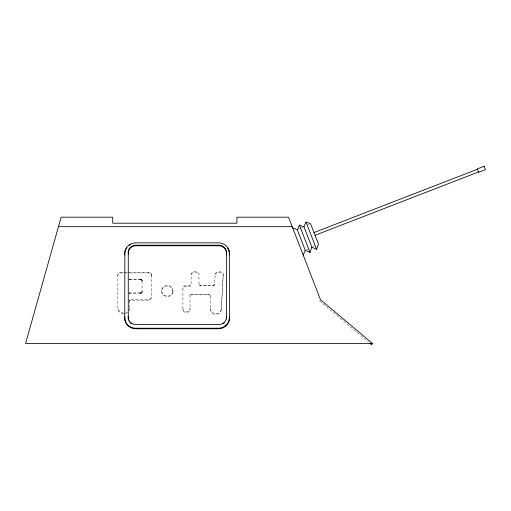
<?xml version="1.0" encoding="UTF-8"?>
<svg xmlns="http://www.w3.org/2000/svg" width="511" height="511" viewBox="0 0 511 511"><rect width="100%" height="100%" fill="white"/><g stroke="black" fill="none" stroke-linecap="round" stroke-linejoin="round"><path stroke-width="0.38" stroke-dasharray="2.56 1.92" d="M129.008 293.518L140.563 293.518L141.7 292.944L142.09 292.036L142.096 280.641L141.521 279.555L140.563 279.159L129.008 279.159M210.366 295.594L210.366 296.239A2.076 1.948 0 0 0 208.36 294.802L192.155 294.802A2.536 2.376 0 0 0 189.977 295.958L189.977 295.32A2.536 2.376 0 0 1 192.155 294.164L208.36 294.164A2.076 1.948 0 0 1 210.366 295.594L210.398 309.244A5.449 5.104 0 0 0 215.795 314.329A5.449 5.104 0 0 0 221.295 309.34L223.256 273.692A4.637 4.344 0 0 0 215.272 273.692L214.473 284.57A1.278 1.194 0 0 1 213.202 285.866L200.421 285.866A1.552 1.45 0 0 1 198.971 284.927L198.971 273.692A4.516 4.229 0 0 0 191.12 273.692L191.12 284.927A1.348 1.265 0 0 1 190.015 286.173L185.678 286.173A2.772 2.6 0 0 0 182.906 288.721M221.295 309.34L223.256 273.692M129.008 292.88L140.04 292.86C141.24 293.64 142.384 290.74 142.09 292.036M298.667 229.247L300.647 228.321M301.305 228.015L302.627 227.395M307.916 224.949L309.238 224.329M306.581 249.681L309.225 248.448M313.192 246.615L314.514 245.995M129.008 279.798L140.04 279.817C141.24 279.032 142.384 281.938 142.096 280.641M123.649 313.697A5.972 5.595 0 0 1 117.843 309.423L117.843 275.333A3.258 3.053 0 0 1 121.107 272.274L148.727 272.274A2.9 2.715 0 0 1 151.582 275.442M117.843 275.972A3.258 3.053 0 0 1 121.107 272.919L148.727 272.919A2.9 2.715 0 0 1 151.582 276.081M198.971 284.288A1.552 1.45 0 0 0 200.421 285.221L213.202 285.221A1.278 1.194 0 0 0 214.473 283.924L214.473 284.57M182.906 308.599A3.558 3.328 0 0 0 186.458 311.927A3.558 3.328 0 0 0 190.015 308.599L190.015 309.244A3.558 3.328 0 0 1 186.458 312.572A3.558 3.328 0 0 1 182.906 309.244L182.906 288.083A2.772 2.6 0 0 1 185.678 285.528L190.015 285.528A1.348 1.265 0 0 0 191.12 284.288M151.626 275.046L151.582 296.763A3.794 3.551 0 0 1 148.675 300.219L130.644 300.219A1.233 1.156 0 0 0 129.411 301.298L129.411 300.66A1.233 1.156 0 0 1 130.644 299.574L148.675 299.574A3.794 3.551 0 0 0 151.582 296.118M319.503 300.902L368.552 342.178M129.411 300.66L129.455 309.423A5.972 5.595 0 0 1 129.002 310.586M189.977 295.32L190.015 309.244M215.272 273.692L215.272 274.337A4.637 4.344 0 0 1 223.256 274.337M214.479 284.09L214.479 284.729M213.202 285.221L213.202 285.866M210.398 309.244L210.398 308.599A5.449 5.104 0 0 0 215.795 313.69A5.449 5.104 0 0 0 221.295 308.695M208.36 294.164L208.36 294.802M200.421 285.221L200.421 285.866M192.155 294.164L192.155 294.802M190.015 285.528L190.015 286.173M185.678 285.528L185.678 286.173M173.018 291.206A5.704 5.346 0 0 1 164.037 295.071A5.704 5.346 0 0 1 164.951 285.853A5.704 5.346 0 0 1 173.018 291.206L173.018 291.845A5.704 5.346 0 0 1 164.037 295.709A5.704 5.346 0 0 1 164.951 286.499A5.704 5.346 0 0 1 173.018 291.845M161.655 290.216L161.655 290.855M148.727 272.274L148.727 272.919M148.675 299.574L148.675 300.219M142.052 280.398L142.052 281.037M142.052 291.64L142.052 292.279M141.975 280.156L141.975 280.801M141.975 291.877L141.975 292.516M141.854 279.939L141.854 280.577M141.854 292.1L141.854 292.739M141.707 279.734L141.707 280.373M141.7 292.305L141.7 292.944M141.521 279.555L141.521 280.194M141.521 292.477L141.521 293.122M141.311 279.402L141.311 280.047M141.311 292.631L141.311 293.269M141.074 279.287L141.074 279.926M141.074 292.746L141.074 293.391M140.825 279.204L140.825 279.843M140.825 292.829L140.825 293.474M140.563 279.159L140.563 279.798M140.563 292.88L140.563 293.518M140.301 279.147L140.301 279.792M140.301 292.886L140.301 293.531M140.04 279.178L140.04 279.817M140.04 292.86L140.04 293.499M130.644 299.574L130.644 300.219M129.539 279.178L129.539 279.817M129.539 292.86L129.539 293.499M129.455 309.423L129.455 308.778A5.972 5.595 0 0 1 129.002 309.947M129.277 279.153L129.277 279.792M129.277 292.886L129.277 293.531M121.107 272.274L121.107 272.919M127.341 312.502A5.972 5.595 0 0 1 124.965 313.556M127.341 311.857A5.972 5.595 0 0 1 126.217 312.515M123.649 313.058A5.972 5.595 0 0 1 117.843 308.778M191.12 274.337A4.516 4.229 0 0 1 198.971 274.337"/><path stroke-width="0.77" d="M124.844 316.756L124.754 318.021A11.044 10.341 0 0 0 135.651 328.228L218.51 328.228A11.044 10.341 0 0 0 229.407 318.021L229.318 316.756M229.318 254.88L229.407 253.054A11.044 10.341 0 0 0 218.51 242.846L135.651 242.846A11.044 10.341 0 0 0 124.754 253.054L124.844 254.88M303.949 226.775L306.032 222.042L310.56 223.716L318.474 244.149L316.609 249.349L311.882 247.254L303.949 226.775L299.42 225.108L297.338 229.841L305.271 250.32L309.998 252.415L311.863 247.209M303.176 255.021L305.265 250.301M372.57 343.552L25.55 343.552L61.128 217.188L112.739 217.188L112.739 223.205L236.912 223.205L236.912 217.188L288.517 217.188L320.493 299.727L372.57 343.552L371.58 344.727L369.766 343.2M313.99 232.569L477.453 169.237M315.044 235.29L478.513 171.964M229.318 254.325L229.407 318.583A11.044 10.341 0 0 1 218.51 328.79L135.651 328.79A11.044 10.341 0 0 1 124.754 318.583L124.844 254.325M58.458 226.686L292.196 226.686M128.593 320.097A7.869 7.365 0 0 1 128.267 316.724L128.267 253.539A7.869 7.365 0 0 1 137.172 245.203L217.52 245.203A7.869 7.365 0 0 1 226.424 253.539L226.424 316.724A7.869 7.365 0 0 1 226.392 318.992M128.267 254.101A7.869 7.365 0 0 1 137.172 245.765L217.52 245.765A7.869 7.365 0 0 1 226.424 254.101M292.624 227.778L297.345 229.867M306.032 222.042L316.609 249.349M299.42 225.108L309.998 252.415M217.52 245.203L217.52 245.765M217.149 328.145L217.149 328.707M137.172 245.203L137.172 245.765M137.012 328.145L137.012 328.707M128.267 316.162A7.869 7.365 0 0 0 137.172 324.498L217.52 324.498A7.869 7.365 0 0 0 226.424 316.162M224.195 322.978A7.869 7.365 0 0 1 223.275 323.712M131.416 323.712A7.869 7.365 0 0 1 130.497 322.978M129.705 322.109A7.869 7.365 0 0 1 129.066 321.144M124.754 253.616A11.044 10.341 0 0 1 124.908 252.025M125.016 251.501A11.044 10.341 0 0 1 125.981 249.004M126.255 248.538A11.044 10.341 0 0 1 126.875 247.65M129.283 245.395A11.044 10.341 0 0 1 130.235 244.814M227.286 247.65A11.044 10.341 0 0 1 227.906 248.538M228.181 249.004A11.044 10.341 0 0 1 229.407 253.616M484.141 166.273L477.325 168.911L478.641 172.296L485.45 169.658L484.141 166.273"/></g></svg>
